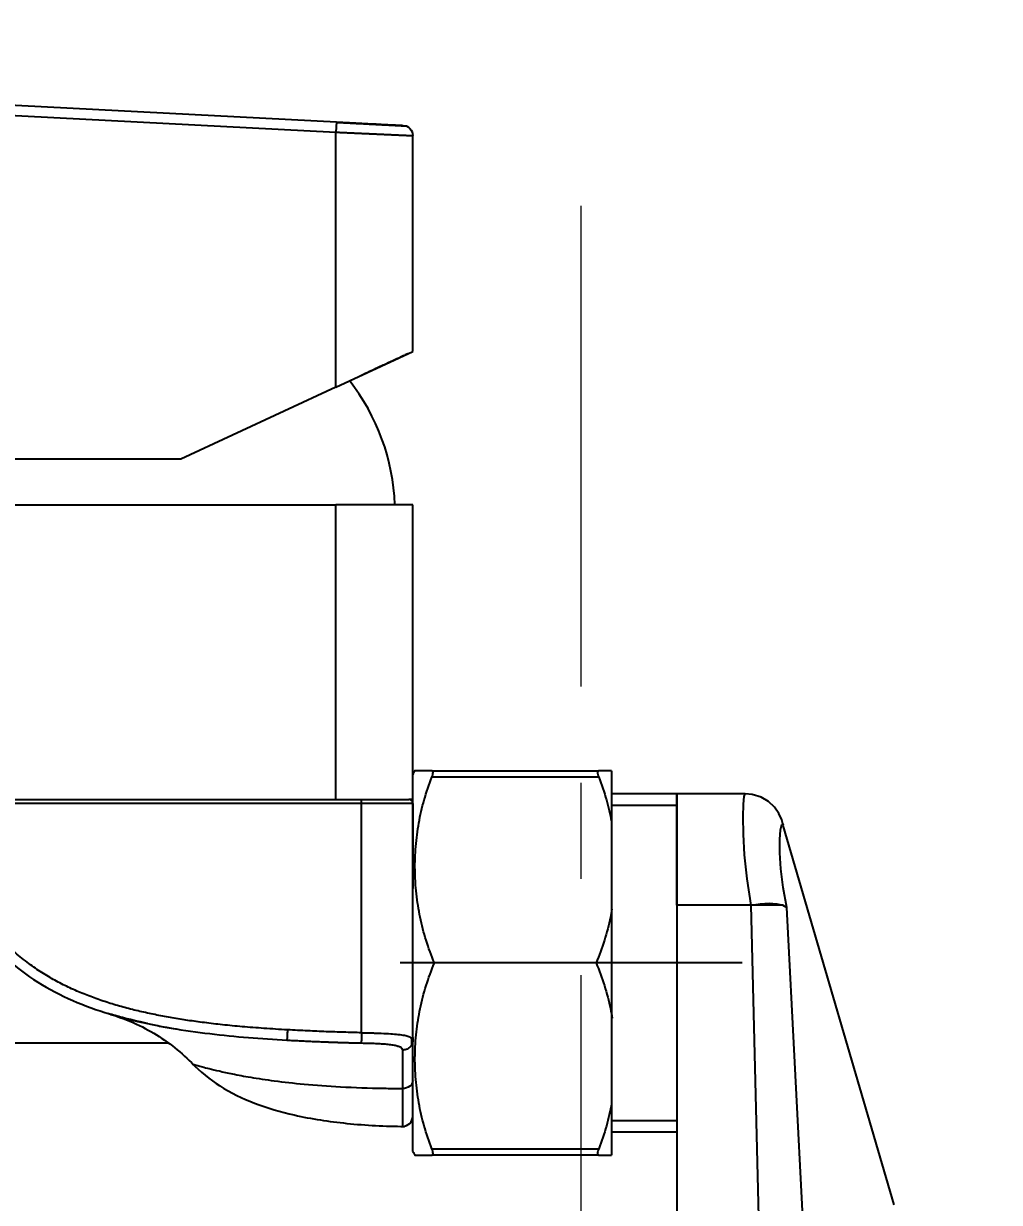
# Model space of a CAD drawing. Extents: x 1777 to 3131, y 3495 to 4487.
# Drawn here: x 2667 to 2743.2, y 3721.8 to 3813.8 of the extents above; entities that cross this region are included whole.
import ezdxf

# ---------------------------------------------------------------- set-up
doc = ezdxf.new("R2010")
doc.units = 0
doc.header["$LTSCALE"] = 30
doc.header["$MEASUREMENT"] = 0
doc.header["$PDMODE"] = 3
doc.header["$PDSIZE"] = -10
doc.linetypes.add('CENTER', pattern=[2, 1.25, -0.25, 0.25, -0.25])
doc.layers.get('0').update_dxf_attribs({"linetype": 'CONTINUOUS'})
doc.layers.get('DEFPOINTS').update_dxf_attribs({"linetype": 'CONTINUOUS'})
for name, color, linetype in [('02___PRT_ALL_AXES', 7, 'CONTINUOUS'), ('BODY', 7, 'CONTINUOUS'), ('DEF_LAYER_ASSEM_MEMBER', 7, 'CONTINUOUS')]:
    doc.layers.add(name, color=color, linetype=linetype)
doc.layers.add('\\M+5B3DF\\M+5B4E7\\M+5CFDF', color=3, linetype='CONTINUOUS', lineweight=9)
doc.styles.add('Daelim Dimension', font='NanumGothic.ttf')
doc.dimstyles.new('DEFAULT', dxfattribs={"dimscale": 2, "dimtxt": 2, "dimasz": 2, "dimexe": 0, "dimexo": 2, "dimgap": 1, "dimtad": 1, "dimdec": 1, "dimzin": 9, "dimdsep": 46, "dimtxsty": 'Daelim Dimension', "dimcen": 0.5, "dimclrd": 252, "dimclre": 252, "dimclrt": 3, "dimadec": 1, "dimazin": 0, "dimtfac": 1, "dimtdec": 1, "dimtix": 1, "dimtmove": 0, "dimatfit": 3, "dimfxl": 0, "dimtolj": 1, "dimtzin": 1, "dimlwd": 9, "dimlwe": 9, "dimarcsym": 0})

# ---------------------------------------------------------------- blocks, each defined once
blk = doc.blocks.new('*D32')
at = {"color": 5, "lineweight": 9, "ltscale": 0.5}
for p, q in [((2681.455, 3888.893), (2447.376, 3888.893)), ((2449.376, 3619.835), (2449.376, 3884.893)), ((2563.64, 3615.835), (2447.376, 3615.835))]:
    blk.add_line(p, q, dxfattribs=at)
at = {"color": 5, "ltscale": 0.5}
for points in [[(2448.709, 3884.893), (2450.042, 3884.893), (2449.376, 3888.893)], [(2448.709, 3619.835), (2450.042, 3619.835), (2449.376, 3615.835)]]:
    blk.add_solid(points, dxfattribs=at)
at = {"layer": 'DEFPOINTS', "color": 0, "ltscale": 0.5}
for p in [(2449.376, 3888.893), (2685.455, 3888.893, 0), (2567.64, 3615.835)]:
    blk.add_point(p, dxfattribs=at)
at = {"color": 7, "ltscale": 0.5, "insert": (2441.932, 3752.364), "char_height": 10, "attachment_point": 5, "rotation": 90, "style": 'Daelim Dimension'}
blk.add_mtext('\\A1;1650', dxfattribs=at)
blk = doc.blocks.new('*D30')
at = {"color": 5, "lineweight": 9, "ltscale": 0.5}
for p, q in [((2561.192, 3730.027), (2561.192, 3619.458)), ((2757.003, 3647.191), (2757.003, 3619.458)), ((2565.192, 3621.458), (2753.003, 3621.458))]:
    blk.add_line(p, q, dxfattribs=at)
at = {"color": 5, "ltscale": 0.5}
for points in [[(2565.192, 3622.125), (2565.192, 3620.791), (2561.192, 3621.458)], [(2753.003, 3622.125), (2753.003, 3620.791), (2757.003, 3621.458)]]:
    blk.add_solid(points, dxfattribs=at)
at = {"layer": 'DEFPOINTS', "color": 0, "ltscale": 0.5}
for p in [(2561.192, 3734.027), (2757.003, 3651.191), (2757.003, 3621.458)]:
    blk.add_point(p, dxfattribs=at)
at = {"color": 7, "ltscale": 0.5, "insert": (2659.097, 3629.159), "char_height": 10, "attachment_point": 5, "style": 'Daelim Dimension'}
blk.add_mtext('\\A1;192.5', dxfattribs=at)

msp = doc.modelspace()

# ---------------------------------------------------------------- linework, layer by layer
at = {"ltscale": 0.5}
msp.add_line((2712.904, 3755.485), (2712.903, 3725.485), dxfattribs=at)
msp.add_line((2718.003, 3745), (2718.003, 3753.685))
at = {"layer": '02___PRT_ALL_AXES', "color": 1, "linetype": 'CENTER'}
msp.add_line((2723.095, 3740.485), (2696.425, 3740.485), dxfattribs=at)
at = {"layer": '\\M+5B3DF\\M+5B4E7\\M+5CFDF', "color": 0, "lineweight": -3}
for p, q in [((2600.59, 3810.004), (2691.402, 3805.294)), ((2600.632, 3810.803), (2691.443, 3806.093)), ((2691.443, 3806.093), (2691.402, 3805.294)), ((2691.402, 3785.4), (2691.402, 3805.294)), ((2697.402, 3788.184), (2697.402, 3805.025)), ((2691.402, 3785.4), (2697.402, 3788.184)), ((2691.402, 3785.4), (2679.302, 3779.784)), ((2679.302, 3779.784), (2664.302, 3779.784)), ((2665.402, 3776.234), (2691.402, 3776.234)), ((2697.402, 3776.234), (2691.402, 3776.234)), ((2691.402, 3753.234), (2691.402, 3776.234)), ((2697.402, 3755.185), (2697.402, 3776.234)), ((2697.402, 3725.785), (2697.402, 3755.185)), ((2698.89, 3755.485), (2711.913, 3755.485)), ((2711.913, 3754.985), (2698.89, 3754.985)), ((2665.402, 3753.234), (2693.402, 3753.234)), ((2693.402, 3752.934), (2665.402, 3752.934)), ((2693.402, 3752.934), (2693.402, 3753.234)), ((2693.402, 3753.234), (2697.102, 3753.234)), ((2693.402, 3735.042), (2693.402, 3752.934)), ((2697.402, 3752.934), (2693.402, 3752.934)), ((2697.402, 3753.234), (2697.102, 3753.234)), ((2697.402, 3752.934), (2697.402, 3746.302)), ((2711.71, 3740.485), (2699.094, 3740.485)), ((2697.402, 3734.668), (2697.402, 3734.454)), ((2696.591, 3730.692), (2696.591, 3727.74)), ((2698.89, 3725.985), (2711.913, 3725.985)), ((2711.913, 3725.485), (2698.89, 3725.485))]:
    msp.add_line(p, q, dxfattribs=at)
at = {"layer": '\\M+5B3DF\\M+5B4E7\\M+5CFDF', "color": 0, "lineweight": -3, "extrusion": (-4.69069e-11, 0, -1)}
msp.add_arc((-2696.602, 3805.025, 0), 0.8, 92.96884, 180, dxfattribs=at)
at = {"layer": '\\M+5B3DF\\M+5B4E7\\M+5CFDF', "color": 0, "lineweight": -3}
for centre, radius, start, end in [((2679.319, 3775.617, 0), 16.695, 2.12108, 38.07311), ((2720.188, 3742.329, 0), 26.162, 149.80212, 150.56816), ((2697.102, 3752.934, 0), 0.3, 0, 90), ((2696.602, 3728.54, 0), 0.8, 269.25167, 0), ((2720.188, 3738.641, 0), 26.162, 209.43184, 210.19881)]:
    msp.add_arc(centre, radius, start, end, dxfattribs=at)
for points, degree in [([(2695.024, 3805.852), (2693.524, 3805.929), (2691.44, 3806.037)], 2), ([(2691.443, 3806.093), (2691.789, 3806.075), (2692.465, 3806.04), (2693.441, 3805.99), (2694.343, 3805.943), (2695.134, 3805.902), (2695.783, 3805.868), (2696.272, 3805.843), (2696.575, 3805.827), (2696.643, 3805.823), (2696.643, 3805.823)], 3), ([(2676.708, 3735.755), (2676.198, 3735.864), (2675.674, 3735.983), (2675.142, 3736.112)], 3), ([(2697.342, 3734.151), (2697.329, 3734.652)], 1), ([(2697.402, 3734.383), (2697.402, 3734.407), (2697.402, 3734.431), (2697.402, 3734.454)], 3)]:
    msp.add_open_spline(points, degree=degree, dxfattribs=at)
for points, knots in [([(2696.934, 3805.752), (2696.923, 3805.753), (2696.625, 3805.768), (2695.825, 3805.81), (2695.128, 3805.846), (2695.024, 3805.852)], [0, 0, 0, 0, 0.46122, 0.922411, 1, 1, 1, 1]), ([(2691.402, 3805.294), (2691.414, 3805.294), (2691.44, 3805.293), (2691.477, 3805.291), (2691.515, 3805.289), (2691.553, 3805.287), (2691.59, 3805.286), (2691.628, 3805.284), (2691.665, 3805.282), (2691.702, 3805.281), (2691.739, 3805.279), (2691.776, 3805.277), (2691.812, 3805.276), (2691.849, 3805.274), (2691.886, 3805.272), (2691.922, 3805.271), (2691.958, 3805.269), (2691.994, 3805.268), (2692.03, 3805.266), (2692.066, 3805.264), (2692.102, 3805.263), (2692.138, 3805.261), (2692.173, 3805.26), (2692.208, 3805.258), (2692.244, 3805.256), (2692.279, 3805.255), (2692.314, 3805.253), (2692.348, 3805.252), (2692.383, 3805.25), (2692.418, 3805.249), (2692.452, 3805.247), (2692.486, 3805.245), (2692.52, 3805.244), (2692.554, 3805.242), (2692.588, 3805.241), (2692.622, 3805.239), (2692.655, 3805.238), (2692.688, 3805.236), (2692.722, 3805.235), (2692.755, 3805.233), (2692.787, 3805.232), (2692.82, 3805.23), (2692.853, 3805.229), (2692.885, 3805.227), (2692.917, 3805.226), (2692.95, 3805.225), (2692.982, 3805.223), (2693.013, 3805.222), (2693.045, 3805.22), (2693.077, 3805.219), (2693.108, 3805.217), (2693.139, 3805.216), (2693.17, 3805.215), (2693.201, 3805.213), (2693.232, 3805.212), (2693.262, 3805.211), (2693.293, 3805.209), (2693.323, 3805.208), (2693.353, 3805.206), (2693.383, 3805.205), (2693.413, 3805.204), (2693.442, 3805.202), (2693.472, 3805.201), (2693.501, 3805.2), (2693.53, 3805.198), (2693.559, 3805.197), (2693.588, 3805.196), (2693.617, 3805.195), (2693.645, 3805.193), (2693.674, 3805.192), (2693.702, 3805.191), (2693.73, 3805.189), (2693.758, 3805.188), (2693.785, 3805.187), (2693.813, 3805.186), (2693.84, 3805.184), (2693.867, 3805.183), (2693.895, 3805.182), (2693.921, 3805.181), (2693.948, 3805.18), (2693.975, 3805.178), (2694.001, 3805.177), (2694.027, 3805.176), (2694.054, 3805.175), (2694.079, 3805.174), (2694.105, 3805.173), (2694.131, 3805.171), (2694.156, 3805.17), (2694.182, 3805.169), (2694.207, 3805.168), (2694.232, 3805.167), (2694.257, 3805.166), (2694.281, 3805.165), (2694.306, 3805.164), (2694.33, 3805.162), (2694.354, 3805.161), (2694.378, 3805.16), (2694.402, 3805.159), (2694.426, 3805.158), (2694.449, 3805.157), (2694.473, 3805.156), (2694.496, 3805.155), (2694.519, 3805.154), (2694.542, 3805.153), (2694.565, 3805.152), (2694.587, 3805.151), (2694.61, 3805.15), (2694.632, 3805.149), (2694.654, 3805.148), (2694.676, 3805.147), (2694.698, 3805.146), (2694.72, 3805.145), (2694.741, 3805.144), (2694.763, 3805.143), (2694.784, 3805.142), (2694.805, 3805.141), (2694.826, 3805.14), (2694.847, 3805.139), (2694.867, 3805.138), (2694.888, 3805.137), (2694.908, 3805.137), (2694.928, 3805.136), (2694.948, 3805.135), (2694.968, 3805.134), (2694.988, 3805.133), (2695.008, 3805.132), (2695.027, 3805.131), (2695.046, 3805.13), (2695.066, 3805.13), (2695.085, 3805.129), (2695.103, 3805.128), (2695.122, 3805.127), (2695.141, 3805.126), (2695.159, 3805.125), (2695.177, 3805.125), (2695.195, 3805.124), (2695.213, 3805.123), (2695.231, 3805.122), (2695.249, 3805.121), (2695.267, 3805.121), (2695.284, 3805.12), (2695.301, 3805.119), (2695.318, 3805.118), (2695.335, 3805.117), (2695.352, 3805.117), (2695.369, 3805.116), (2695.386, 3805.115), (2695.402, 3805.114), (2695.418, 3805.114), (2695.435, 3805.113), (2695.451, 3805.112), (2695.467, 3805.112), (2695.482, 3805.111), (2695.498, 3805.11), (2695.514, 3805.109), (2695.529, 3805.109), (2695.544, 3805.108), (2695.559, 3805.107), (2695.574, 3805.107), (2695.589, 3805.106), (2695.604, 3805.105), (2695.619, 3805.105), (2695.649, 3805.103), (2695.694, 3805.101), (2695.753, 3805.099), (2695.811, 3805.096), (2695.869, 3805.093), (2695.925, 3805.091), (2695.981, 3805.088), (2696.035, 3805.086), (2696.088, 3805.084), (2696.141, 3805.081), (2696.192, 3805.079), (2696.242, 3805.077), (2696.292, 3805.074), (2696.34, 3805.072), (2696.387, 3805.07), (2696.433, 3805.068), (2696.478, 3805.066), (2696.522, 3805.064), (2696.565, 3805.062), (2696.607, 3805.06), (2696.648, 3805.058), (2696.687, 3805.057), (2696.726, 3805.055), (2696.763, 3805.053), (2696.8, 3805.052), (2696.835, 3805.05), (2696.87, 3805.048), (2696.903, 3805.047), (2696.935, 3805.046), (2696.966, 3805.044), (2696.996, 3805.043), (2697.025, 3805.041), (2697.053, 3805.04), (2697.079, 3805.039), (2697.105, 3805.038), (2697.13, 3805.037), (2697.153, 3805.036), (2697.175, 3805.035), (2697.197, 3805.034), (2697.217, 3805.033), (2697.236, 3805.032), (2697.254, 3805.031), (2697.271, 3805.03), (2697.287, 3805.03), (2697.302, 3805.029), (2697.316, 3805.028), (2697.329, 3805.028), (2697.341, 3805.027), (2697.351, 3805.027), (2697.361, 3805.026), (2697.37, 3805.026), (2697.377, 3805.026), (2697.384, 3805.025), (2697.389, 3805.025), (2697.394, 3805.025), (2697.397, 3805.025), (2697.4, 3805.025), (2697.402, 3805.025), (2697.402, 3805.025), (2697.402, 3805.025)], [0, 0, 0, 0, 0.004022, 0.008034, 0.012034, 0.016023, 0.02, 0.023967, 0.027922, 0.031866, 0.035799, 0.039721, 0.043631, 0.04753, 0.051417, 0.055293, 0.059157, 0.063011, 0.066852, 0.070682, 0.074501, 0.078308, 0.082104, 0.085888, 0.08966, 0.093421, 0.09717, 0.100908, 0.104633, 0.108348, 0.11205, 0.115741, 0.11942, 0.123087, 0.126743, 0.130387, 0.134019, 0.137639, 0.141248, 0.144845, 0.14843, 0.152003, 0.155565, 0.159115, 0.162653, 0.16618, 0.169695, 0.173198, 0.17669, 0.180169, 0.183638, 0.187094, 0.190539, 0.193972, 0.197394, 0.200804, 0.204202, 0.207588, 0.210963, 0.214326, 0.217678, 0.221018, 0.224346, 0.227663, 0.230968, 0.234261, 0.237543, 0.240813, 0.244072, 0.247319, 0.250554, 0.253778, 0.25699, 0.260191, 0.263379, 0.266557, 0.269722, 0.272876, 0.276019, 0.27915, 0.282269, 0.285377, 0.288473, 0.291557, 0.29463, 0.297691, 0.30074, 0.303778, 0.306804, 0.309819, 0.312822, 0.315813, 0.318793, 0.321761, 0.324718, 0.327663, 0.330596, 0.333517, 0.336427, 0.339326, 0.342212, 0.345087, 0.347951, 0.350802, 0.353643, 0.356471, 0.359288, 0.362093, 0.364887, 0.367669, 0.370439, 0.373198, 0.375945, 0.37868, 0.381404, 0.384116, 0.386816, 0.389505, 0.392182, 0.394848, 0.397502, 0.400144, 0.402775, 0.405394, 0.408001, 0.410597, 0.413181, 0.415753, 0.418314, 0.420863, 0.423401, 0.425927, 0.428441, 0.430944, 0.433435, 0.435914, 0.438382, 0.440838, 0.443283, 0.445715, 0.448137, 0.450546, 0.452944, 0.45533, 0.457705, 0.460068, 0.462419, 0.464759, 0.467087, 0.469404, 0.471708, 0.474002, 0.476283, 0.478553, 0.480811, 0.483058, 0.485293, 0.487516, 0.489728, 0.491928, 0.494116, 0.496293, 0.498458, 0.50756, 0.516645, 0.525714, 0.534768, 0.543805, 0.552827, 0.561833, 0.570822, 0.579796, 0.588754, 0.597696, 0.606623, 0.615533, 0.624427, 0.633306, 0.642168, 0.651015, 0.659846, 0.668661, 0.67746, 0.686243, 0.69501, 0.703761, 0.712496, 0.721214, 0.729917, 0.738604, 0.747275, 0.755929, 0.764568, 0.77319, 0.781797, 0.790388, 0.798963, 0.807522, 0.816065, 0.824593, 0.833105, 0.841601, 0.850082, 0.858548, 0.866998, 0.875432, 0.883852, 0.892255, 0.900643, 0.909015, 0.917371, 0.92571, 0.934034, 0.94234, 0.950629, 0.958902, 0.967157, 0.975394, 0.983614, 0.991816, 1, 1, 1, 1]), ([(2697.036, 3788.014), (2697.036, 3788.014), (2696.973, 3787.985), (2696.68, 3787.849), (2696.194, 3787.624), (2695.516, 3787.309), (2694.663, 3786.913), (2693.91, 3786.564), (2693.465, 3786.357), (2693.378, 3786.317)], [0, 0, 0, 0, 0.160461, 0.320678, 0.480896, 0.641113, 0.80133, 0.961548, 1, 1, 1, 1]), ([(2699.094, 3740.485), (2698.847, 3741.069), (2698.631, 3741.658), (2698.26, 3742.846), (2698.105, 3743.445), (2697.854, 3744.651), (2697.757, 3745.259), (2697.656, 3746.179), (2697.629, 3746.486), (2697.601, 3746.949), (2697.589, 3747.181), (2697.582, 3747.414), (2697.578, 3747.569), (2697.577, 3747.647), (2697.567, 3748.345), (2697.589, 3748.962), (2697.69, 3750.188), (2697.769, 3750.797), (2697.987, 3752.007), (2698.125, 3752.608), (2698.462, 3753.803), (2698.66, 3754.396), (2698.89, 3754.985)], [0, 0, 0, 0, 0.125, 0.125, 0.25, 0.25, 0.375, 0.375, 0.4375, 0.4375, 0.46875, 0.484375, 0.484375, 0.5, 0.5, 0.625, 0.625, 0.75, 0.75, 0.875, 0.875, 1, 1, 1, 1]), ([(2698.89, 3755.485), (2698.447, 3755.485), (2698.121, 3755.485), (2697.684, 3755.485), (2697.574, 3755.485), (2697.574, 3755.485), (2697.574, 3755.485), (2697.574, 3755.485)], [0, 0, 0, 0, 0.499813, 0.499813, 0.999626, 0.999626, 1, 1, 1, 1]), ([(2698.89, 3754.985), (2698.948, 3755.132), (2698.981, 3755.262), (2698.981, 3755.44), (2698.948, 3755.485), (2698.89, 3755.485)], [0, 0, 0, 0, 0.5, 0.5, 1, 1, 1, 1]), ([(2711.913, 3755.485), (2711.856, 3755.485), (2711.823, 3755.441), (2711.822, 3755.263), (2711.856, 3755.132), (2711.913, 3754.985)], [0, 0, 0, 0, 0.5, 0.5, 1, 1, 1, 1]), ([(2712.904, 3755.485), (2712.903, 3755.485), (2712.902, 3755.485), (2712.683, 3755.485), (2712.357, 3755.485), (2711.913, 3755.485)], [0, 0, 0, 0, 0.002866, 0.002866, 1, 1, 1, 1]), ([(2711.913, 3754.985), (2712.144, 3754.396), (2712.342, 3753.803), (2712.667, 3752.648), (2712.798, 3752.088), (2712.903, 3751.524)], [0, 0, 0, 0, 0.517632, 0.517632, 1, 1, 1, 1]), ([(2712.945, 3744.679), (2712.908, 3744.468), (2712.868, 3744.257), (2712.698, 3743.443), (2712.543, 3742.845), (2712.173, 3741.658), (2711.957, 3741.069), (2711.71, 3740.485)], [0, 0, 0, 0, 0.14871, 0.14871, 0.574355, 0.574355, 1, 1, 1, 1]), ([(2687.625, 3735.266), (2687.01, 3735.299), (2685.83, 3735.372), (2684.138, 3735.505), (2682.593, 3735.654), (2681.182, 3735.819), (2679.878, 3735.998), (2678.642, 3736.195), (2677.441, 3736.416), (2676.257, 3736.668), (2675.087, 3736.955), (2673.94, 3737.28), (2672.817, 3737.647), (2671.719, 3738.06), (2670.646, 3738.527), (2669.6, 3739.052), (2668.57, 3739.65), (2667.533, 3740.348), (2666.46, 3741.192), (2665.759, 3741.845), (2665.402, 3742.206)], [0, 0, 0, 0, 0.077124, 0.14792, 0.212575, 0.27149, 0.325955, 0.377703, 0.428482, 0.479304, 0.529922, 0.579921, 0.629458, 0.678793, 0.727985, 0.777277, 0.826882, 0.878738, 0.935603, 1, 1, 1, 1]), ([(2664.832, 3741.645), (2665.556, 3740.911), (2666.342, 3740.237), (2668.018, 3739.035), (2668.906, 3738.506), (2670.743, 3737.589), (2671.692, 3737.199), (2673.621, 3736.53), (2674.601, 3736.25), (2677.561, 3735.531), (2679.561, 3735.21), (2683.566, 3734.731), (2685.574, 3734.576), (2687.582, 3734.467)], [0, 0, 0, 0, 0.125, 0.125, 0.25, 0.25, 0.375, 0.375, 0.5, 0.5, 0.75, 0.75, 1, 1, 1, 1]), ([(2698.89, 3725.985), (2698.66, 3726.574), (2698.462, 3727.168), (2698.125, 3728.363), (2697.987, 3728.965), (2697.769, 3730.176), (2697.689, 3730.786), (2697.614, 3731.707), (2697.596, 3732.015), (2697.58, 3732.479), (2697.575, 3732.711), (2697.574, 3732.943), (2697.574, 3733.099), (2697.575, 3733.176), (2697.584, 3733.875), (2697.623, 3734.491), (2697.758, 3735.715), (2697.854, 3736.322), (2698.106, 3737.527), (2698.261, 3738.126), (2698.631, 3739.313), (2698.847, 3739.901), (2699.094, 3740.485)], [0, 0, 0, 0, 0.125, 0.125, 0.25, 0.25, 0.375, 0.375, 0.4375, 0.4375, 0.46875, 0.484375, 0.484375, 0.5, 0.5, 0.625, 0.625, 0.75, 0.75, 0.875, 0.875, 1, 1, 1, 1]), ([(2711.71, 3740.485), (2711.957, 3739.901), (2712.173, 3739.312), (2712.543, 3738.125), (2712.698, 3737.526), (2712.877, 3736.672), (2712.924, 3736.419), (2712.966, 3736.167)], [0, 0, 0, 0, 0.413843, 0.413843, 0.827686, 0.827686, 1, 1, 1, 1]), ([(2676.708, 3735.755), (2676.056, 3735.894), (2675.401, 3736.049), (2674.375, 3736.325), (2674.006, 3736.43), (2673.635, 3736.544)], [0, 0, 0, 0, 0.640666, 0.640666, 1, 1, 1, 1]), ([(2673.81, 3736.492), (2673.81, 3736.492), (2673.831, 3736.486), (2674.129, 3736.395), (2674.906, 3736.179), (2675.56, 3736.017), (2675.794, 3735.961)], [0, 0, 0, 0, 0.082307, 0.470948, 0.827608, 1, 1, 1, 1]), ([(2673.824, 3736.467), (2674.361, 3736.315), (2675.518, 3735.91), (2677.21, 3735.04), (2678.859, 3733.9), (2679.838, 3733.008), (2680.298, 3732.531)], [0, 0, 0, 0, 0.217423, 0.480616, 0.742234, 1, 1, 1, 1]), ([(2676.354, 3735.832), (2676.219, 3735.862), (2675.789, 3735.96), (2675.419, 3736.051), (2675.19, 3736.11)], [0, 0, 0, 0, 0.301187, 1, 1, 1, 1]), ([(2675.794, 3735.961), (2676.034, 3735.904), (2676.448, 3735.81), (2677.084, 3735.676), (2677.636, 3735.566), (2678.23, 3735.456), (2678.661, 3735.382), (2678.89, 3735.344), (2678.9, 3735.342)], [0, 0, 0, 0, 0.29978, 0.472625, 0.645088, 0.817814, 0.991465, 1, 1, 1, 1]), ([(2687.625, 3735.266), (2687.622, 3735.218), (2687.62, 3735.17), (2687.614, 3735.071), (2687.612, 3735.021), (2687.606, 3734.922), (2687.604, 3734.874), (2687.599, 3734.783), (2687.596, 3734.74), (2687.592, 3734.662), (2687.59, 3734.627), (2687.587, 3734.567), (2687.586, 3734.542), (2687.584, 3734.503), (2687.583, 3734.489), (2687.582, 3734.471), (2687.582, 3734.467), (2687.582, 3734.467)], [0, 0, 0, 0, 0.125, 0.125, 0.25, 0.25, 0.375, 0.375, 0.5, 0.5, 0.625, 0.625, 0.75, 0.75, 0.875, 0.875, 1, 1, 1, 1]), ([(2693.402, 3735.042), (2692.936, 3735.052), (2692.015, 3735.076), (2690.617, 3735.124), (2689.157, 3735.186), (2688.152, 3735.237), (2687.625, 3735.266), (2687.625, 3735.266)], [0, 0, 0, 0, 0.242044, 0.477677, 0.726297, 0.999999, 1, 1, 1, 1]), ([(2693.402, 3735.042), (2693.401, 3734.995), (2693.4, 3734.947), (2693.398, 3734.851), (2693.397, 3734.802), (2693.394, 3734.706), (2693.393, 3734.659), (2693.391, 3734.57), (2693.391, 3734.528), (2693.389, 3734.451), (2693.388, 3734.417), (2693.387, 3734.357), (2693.386, 3734.331), (2693.385, 3734.29), (2693.385, 3734.274), (2693.384, 3734.252), (2693.384, 3734.246), (2693.384, 3734.243)], [0, 0, 0, 0, 0.125, 0.125, 0.25, 0.25, 0.375, 0.375, 0.5, 0.5, 0.625, 0.625, 0.75, 0.75, 0.875, 0.875, 1, 1, 1, 1]), ([(2693.402, 3735.042), (2693.468, 3735.04), (2693.599, 3735.038), (2693.792, 3735.034), (2693.978, 3735.03), (2694.158, 3735.026), (2694.33, 3735.022), (2694.494, 3735.017), (2694.651, 3735.012), (2694.801, 3735.007), (2695.157, 3734.994), (2695.668, 3734.969), (2696.279, 3734.918), (2696.766, 3734.846), (2697.069, 3734.763), (2697.239, 3734.683), (2697.314, 3734.628), (2697.347, 3734.592), (2697.356, 3734.581)], [0, 0, 0, 0, 0.034997, 0.06897, 0.10192, 0.133846, 0.164748, 0.194627, 0.223483, 0.251315, 0.278125, 0.425211, 0.55562, 0.697561, 0.832402, 0.900104, 0.968789, 1, 1, 1, 1]), ([(2697.356, 3734.581), (2697.367, 3734.567), (2697.392, 3734.526), (2697.398, 3734.482), (2697.402, 3734.454)], [0, 0, 0, 0, 0.352381, 1, 1, 1, 1]), ([(2678.296, 3734.235), (2677.055, 3734.235), (2675.813, 3734.235), (2673.031, 3734.234), (2671.491, 3734.234), (2668.412, 3734.234), (2666.872, 3734.234), (2664.563, 3734.234), (2663.793, 3734.234), (2662.253, 3734.234), (2661.483, 3734.234), (2660.714, 3734.235)], [0, 0, 0, 0, 0.211874, 0.211874, 0.474583, 0.474583, 0.737291, 0.737291, 0.868646, 0.868646, 1, 1, 1, 1]), ([(2687.582, 3734.467), (2687.658, 3734.463), (2687.813, 3734.454), (2688.047, 3734.442), (2688.286, 3734.43), (2688.529, 3734.418), (2688.777, 3734.405), (2689.03, 3734.393), (2689.288, 3734.381), (2689.55, 3734.37), (2689.817, 3734.358), (2690.088, 3734.347), (2690.365, 3734.335), (2690.646, 3734.325), (2690.932, 3734.314), (2691.222, 3734.304), (2691.517, 3734.294), (2691.817, 3734.284), (2692.121, 3734.275), (2692.43, 3734.266), (2692.744, 3734.258), (2693.063, 3734.25), (2693.277, 3734.246), (2693.384, 3734.243)], [0, 0, 0, 0, 0.039564, 0.079934, 0.121109, 0.163089, 0.205875, 0.249468, 0.293867, 0.339073, 0.385086, 0.431906, 0.479532, 0.527963, 0.5772, 0.627242, 0.678087, 0.729735, 0.782184, 0.835434, 0.889486, 0.944341, 1, 1, 1, 1]), ([(2693.384, 3734.243), (2693.575, 3734.239), (2693.957, 3734.23), (2694.478, 3734.212), (2694.794, 3734.196), (2694.932, 3734.188)], [0, 0, 0, 0, 0.355785, 0.709372, 1, 1, 1, 1]), ([(2694.932, 3734.188), (2694.959, 3734.186), (2695.148, 3734.175), (2695.477, 3734.148), (2695.87, 3734.097), (2696.187, 3734.028), (2696.421, 3733.937), (2696.564, 3733.823), (2696.596, 3733.732), (2696.596, 3733.683)], [0, 0, 0, 0, 0.027502, 0.189209, 0.350471, 0.511555, 0.672955, 0.834696, 1, 1, 1, 1]), ([(2696.596, 3733.683), (2696.596, 3733.527), (2696.595, 3733.164), (2696.594, 3732.465), (2696.592, 3731.648), (2696.592, 3731.023), (2696.591, 3730.692)], [0, 0, 0, 0, 0.269805, 0.52017, 0.760471, 1, 1, 1, 1]), ([(2697.344, 3734.165), (2697.304, 3734.071), (2697.243, 3733.981), (2697.086, 3733.831), (2696.991, 3733.773), (2696.793, 3733.698), (2696.691, 3733.682), (2696.596, 3733.683)], [0, 0, 0, 0, 0.330502, 0.330502, 0.665251, 0.665251, 1, 1, 1, 1]), ([(2697.402, 3734.454), (2697.402, 3734.362), (2697.384, 3734.264), (2697.345, 3734.167), (2697.344, 3734.166), (2697.344, 3734.165)], [0, 0, 0, 0, 0.987471, 0.987471, 1, 1, 1, 1]), ([(2680.134, 3732.702), (2680.816, 3732.008), (2682.32, 3730.762), (2685.094, 3729.444), (2688.429, 3728.478), (2692.371, 3727.895), (2695.252, 3727.734), (2696.766, 3727.738)], [0, 0, 0, 0, 0.161066, 0.330246, 0.512382, 0.745761, 1, 1, 1, 1]), ([(2680.255, 3732.576), (2680.255, 3732.576), (2680.257, 3732.575), (2680.287, 3732.567), (2680.404, 3732.535), (2680.626, 3732.476), (2680.984, 3732.381), (2681.521, 3732.243), (2682.288, 3732.056), (2683.349, 3731.822), (2684.773, 3731.553), (2686.629, 3731.271), (2688.97, 3731.011), (2691.832, 3730.806), (2694.449, 3730.715), (2696.101, 3730.695), (2696.591, 3730.692)], [0, 0, 0, 0, 0.006065, 0.045446, 0.089686, 0.139198, 0.194275, 0.255727, 0.324527, 0.401524, 0.4877, 0.58425, 0.691972, 0.811519, 0.94449, 1, 1, 1, 1]), ([(2697.402, 3731.302), (2697.402, 3731.141), (2697.314, 3730.981), (2697.014, 3730.754), (2696.803, 3730.689), (2696.591, 3730.692)], [0, 0, 0, 0, 0.5, 0.5, 1, 1, 1, 1]), ([(2712.919, 3729.532), (2712.811, 3728.939), (2712.675, 3728.35), (2712.342, 3727.168), (2712.144, 3726.574), (2711.913, 3725.985)], [0, 0, 0, 0, 0.494886, 0.494886, 1, 1, 1, 1]), ([(2697.574, 3725.485), (2697.574, 3725.485), (2697.601, 3725.485), (2697.711, 3725.485), (2697.793, 3725.485), (2698.12, 3725.485), (2698.447, 3725.485), (2698.89, 3725.485)], [0, 0, 0, 0, 0.249522, 0.249522, 0.499681, 0.499681, 1, 1, 1, 1]), ([(2698.89, 3725.485), (2698.948, 3725.485), (2698.981, 3725.53), (2698.981, 3725.708), (2698.948, 3725.838), (2698.89, 3725.985)], [0, 0, 0, 0, 0.5, 0.5, 1, 1, 1, 1]), ([(2711.913, 3725.985), (2711.856, 3725.838), (2711.823, 3725.709), (2711.822, 3725.531), (2711.856, 3725.485), (2711.913, 3725.485)], [0, 0, 0, 0, 0.5, 0.5, 1, 1, 1, 1]), ([(2711.913, 3725.485), (2712.357, 3725.485), (2712.683, 3725.485), (2712.902, 3725.485), (2712.902, 3725.485), (2712.903, 3725.485)], [0, 0, 0, 0, 0.998128, 0.998128, 1, 1, 1, 1])]:
    msp.add_open_spline(points, degree=3, knots=knots, dxfattribs=at)
at = {"layer": 'BODY', "color": 1, "linetype": 'CENTER', "lineweight": 5}
msp.add_line((2710.503, 3799.539), (2710.503, 3667.581), dxfattribs=at)
at = {"layer": 'DEF_LAYER_ASSEM_MEMBER', "color": 7, "linetype": 'Continuous'}
for p, q in [((2723.338, 3753.685), (2712.903, 3753.685)), ((2717.625, 3753.685), (2712.903, 3753.685)), ((2718.003, 3753.685), (2718.003, 3693.304)), ((2726.307, 3751.242), (2726.307, 3751.24)), ((2734.966, 3721.61), (2726.315, 3751.203)), ((2718.003, 3727.285), (2712.903, 3727.285))]:
    msp.add_line(p, q, dxfattribs=at)
at = {"layer": 'DEF_LAYER_ASSEM_MEMBER', "color": 2, "linetype": 'Continuous'}
for p, q in [((2712.903, 3752.785), (2718.003, 3752.785)), ((2712.903, 3752.785), (2717.785, 3752.785)), ((2712.903, 3728.185), (2718.003, 3728.185))]:
    msp.add_line(p, q, dxfattribs=at)
at = {"layer": 'DEF_LAYER_ASSEM_MEMBER', "color": 9, "linetype": 'Continuous'}
for p, q in [((2726.286, 3751.313), (2726.307, 3751.242)), ((2726.296, 3745), (2718.003, 3745)), ((2724.509, 3716.253), (2723.796, 3745)), ((2727.986, 3717.958), (2726.593, 3744.817))]:
    msp.add_line(p, q, dxfattribs=at)
for points in [[(2723.796, 3745), (2723.496, 3747.06), (2723.299, 3748.924), (2723.198, 3750.544), (2723.175, 3751.873), (2723.208, 3752.863), (2723.271, 3753.475), (2723.338, 3753.685)], [(2726.593, 3744.817), (2726.301, 3746.384), (2726.114, 3747.823), (2726.031, 3749.081), (2726.034, 3750.117), (2726.101, 3750.87), (2726.197, 3751.282), (2726.286, 3751.313)], [(2723.796, 3745), (2724.527, 3745.105), (2725.213, 3745.139), (2725.809, 3745.1), (2726.279, 3744.991), (2726.593, 3744.817)]]:
    msp.add_lwpolyline(points, dxfattribs=at)
at = {"layer": 'DEF_LAYER_ASSEM_MEMBER', "color": 7, "linetype": 'Continuous'}
msp.add_lwpolyline([(2726.307, 3751.24), (2726.189, 3751.659), (2725.966, 3752.148), (2725.625, 3752.634), (2725.162, 3753.07), (2724.578, 3753.418), (2723.886, 3753.635), (2723.338, 3753.685)], dxfattribs=at)

# ---------------------------------------------------------------- dimensions: what is measured, and where the dimension line sits
at = {"color": 5, "ltscale": 0.5}
dim = msp.add_linear_dim(base=(2449.376, 3888.893), p1=(2567.64, 3615.835), p2=(2685.455, 3888.893, 0), angle=90, text='1650', dimstyle='DEFAULT', override={"dimtxt": 5, "dimexe": 1, "dimdec": 0, "dimclrd": 5, "dimclre": 5, "dimclrt": 7}, dxfattribs=at)
dim.commit()
dim.dimension.update_dxf_attribs({"geometry": '*D32', "text_midpoint": (2441.932, 3752.364)})
dim = msp.add_linear_dim(base=(2757.003, 3621.458), p1=(2561.192, 3734.027), p2=(2757.003, 3651.191), text='192.5', dimstyle='DEFAULT', override={"dimtxt": 5, "dimexe": 1, "dimdec": 0, "dimclrd": 5, "dimclre": 5, "dimclrt": 7}, dxfattribs=at)
dim.commit()
dim.dimension.update_dxf_attribs({"geometry": '*D30', "text_midpoint": (2659.097, 3621.458), "dimtype": 160})

doc.saveas('drawing.dxf')
